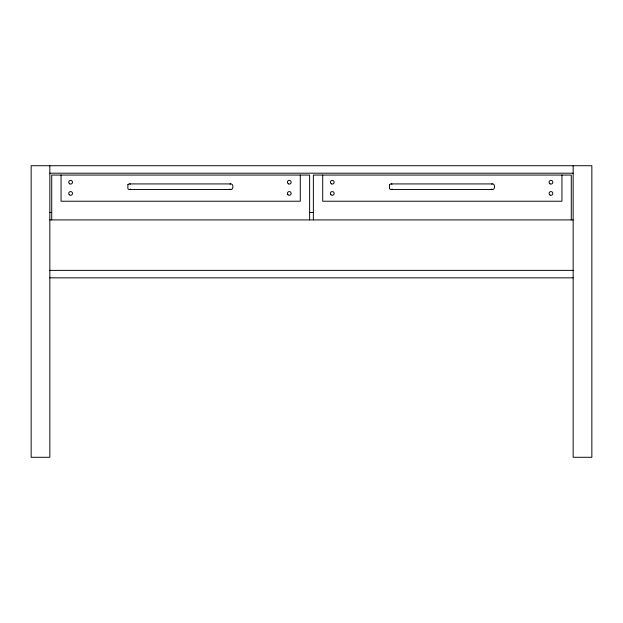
<?xml version="1.0" encoding="UTF-8"?>
<svg xmlns="http://www.w3.org/2000/svg" width="623" height="623" viewBox="0 0 623 623"><rect width="100%" height="100%" fill="white"/><g stroke="black" fill="none" stroke-linecap="round" stroke-linejoin="round"><path stroke-width="0.93" d="M130.604 189.057L129.693 189.524M392.264 189.057L391.353 189.524M229.965 184.128L230.619 183.917M491.625 184.128L492.279 183.917M49.84 173.194L573.16 173.194M49.84 212.443L51.787 212.443M309.592 212.443L313.486 212.443M49.84 219.919L573.16 219.919M49.84 270.366L573.16 270.366M49.84 277.842L573.16 277.842M492.279 189.524L491.376 189.057M391.353 183.917L392.015 184.128M230.619 189.524L229.716 189.057M129.693 183.917L130.355 184.128M573.16 165.718L573.16 457.282L591.85 457.282L591.85 165.718L31.15 165.718L31.15 457.282L49.84 457.282L49.84 165.718M571.291 219.919L571.291 175.063L313.369 175.063L313.369 219.919M561.946 175.063L561.946 201.229L322.714 201.229L322.714 175.063M309.631 219.919L309.631 175.063L51.709 175.063L51.709 219.919M300.286 175.063L300.286 201.229L61.054 201.229L61.054 175.063M127.879 184.688L127.879 188.746L128.945 189.524L231.367 189.524C233.43 189.026 233.43 184.408 231.367 183.917L128.945 183.917L127.879 184.688M389.539 184.688L389.539 188.746L390.605 189.524L493.027 189.524C495.09 189.026 495.09 184.408 493.027 183.917L390.605 183.917L389.539 184.688M550.016 183.84A1.869 1.869 0 0 0 552.819 182.22A1.869 1.869 0 0 0 550.016 180.6A1.869 1.869 0 0 0 550.016 183.84M550.016 195.054A1.869 1.869 0 0 0 552.819 193.434A1.869 1.869 0 0 0 550.016 191.814A1.869 1.869 0 0 0 550.016 195.054M330.953 194.758A1.869 1.869 0 0 0 334.084 193.917A1.869 1.869 0 0 0 331.794 191.627A1.869 1.869 0 0 0 330.953 194.758M331.343 183.84A1.869 1.869 0 0 0 334.146 182.22A1.869 1.869 0 0 0 331.343 180.6A1.869 1.869 0 0 0 331.343 183.84M288.356 183.84A1.869 1.869 0 0 0 291.159 182.22A1.869 1.869 0 0 0 288.356 180.6A1.869 1.869 0 0 0 288.356 183.84M287.966 194.758A1.869 1.869 0 0 0 291.097 193.917A1.869 1.869 0 0 0 288.807 191.627A1.869 1.869 0 0 0 287.966 194.758M69.293 194.758A1.869 1.869 0 0 0 72.424 193.917A1.869 1.869 0 0 0 70.134 191.627A1.869 1.869 0 0 0 69.293 194.758M69.683 183.84A1.869 1.869 0 0 0 72.486 182.22A1.869 1.869 0 0 0 69.683 180.6A1.869 1.869 0 0 0 69.683 183.84"/></g></svg>
